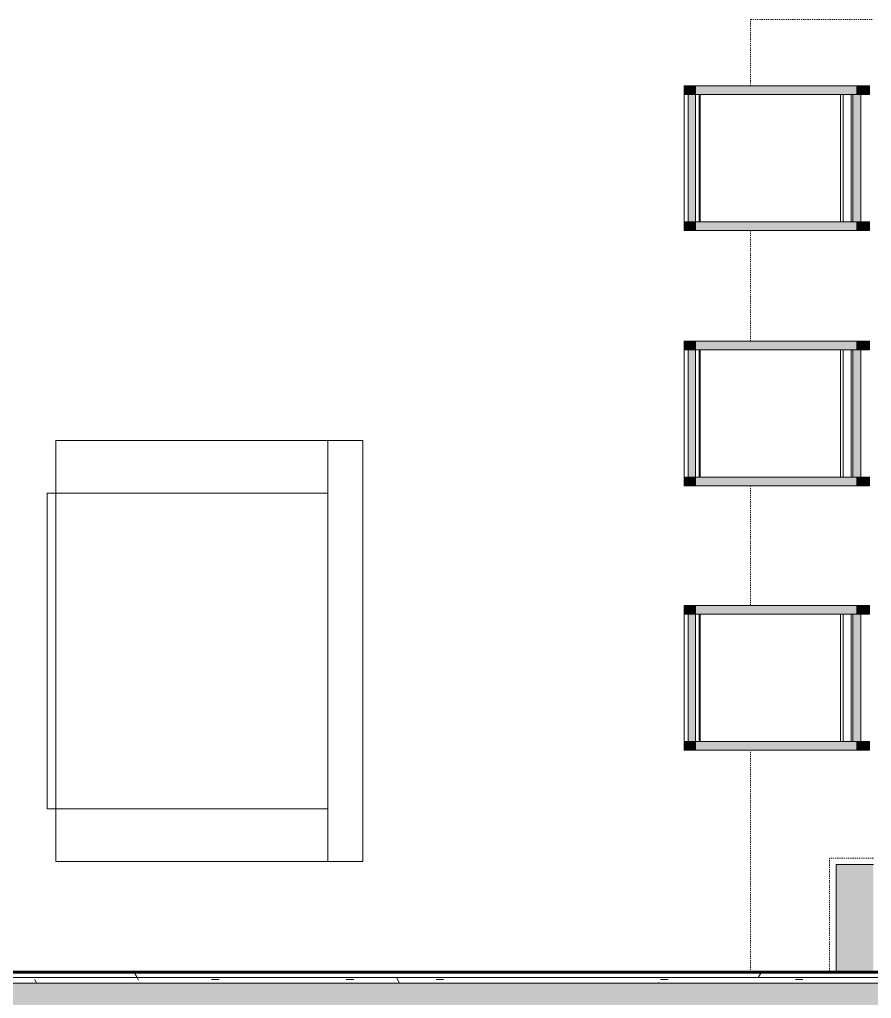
# Model space of a CAD drawing. Header units: inches. Extents: x -4169 to -1846, y 9706 to 12377.
# Drawn here: x -3708.3 to -3611.2, y 10550.2 to 10661.8 of the extents above; entities that cross this region are included whole.
import ezdxf

# ---------------------------------------------------------------- set-up
doc = ezdxf.new("R2010")
doc.units = ezdxf.units.IN
doc.header["$MEASUREMENT"] = 0
doc.linetypes.add('Dash', pattern=[0.25, 0.125, -0.125])
for name, color, linetype, lineweight in [('0-1', 7, 'Continuous', 5), ('0-2', 10, 'Continuous', 18), ('A-WALL', 113, 'Continuous', 18), ('A-WALL-PATT-4', 111, 'Continuous', 9), ('I-FURN', 30, 'Continuous', 9), ('I-FURN-1', 7, 'Continuous', 9), ('I-FURN-3', 253, 'Continuous', 9), ('I-WALL-3', 2, 'Continuous', 60), ('Q-CASE-1', 253, 'Continuous', 9), ('Q-CASE-3', 7, 'Continuous', 9), ('Q-CASE-4', 7, 'Dash', 9), ('Q-CASE-HDLN-1', 7, 'Dash', 9)]:
    doc.layers.add(name, color=color, linetype=linetype, lineweight=lineweight)
pattern_1 = [(0, (0, 0), (20.48, 5.12), [0.845, -14.515, 0.845, -14.515, -81.92]), (0, (0, 0), (20.48, 5.12), [-30.72, 0.845, -29.875, 0.845, -14.515, -35.84]), (0, (0, 0), (20.48, 5.12), [-76.8, 0.845, -9.395, 0.845, -24.755]), (120, (7.68, 2.56), (-14.67405006737632, 15.1762002695053), [0.8449999999999999, -14.515, 0.8449999999999999, -14.515, -81.91999999999999]), (120, (7.68, 2.56), (-14.67405006737632, 15.1762002695053), [-30.72, 0.8449999999999999, -29.875, 0.8449999999999999, -14.515, -35.84]), (120, (7.68, 2.56), (-14.67405006737632, 15.1762002695053), [-76.79999999999998, 0.8449999999999999, -9.394999999999998, 0.8449999999999999, -24.755]), (240, (10.24, 12.8), (-5.805949932623669, -20.2962002695053), [0.845, -14.515, 0.845, -14.515, -81.92]), (240, (10.24, 12.8), (-5.805949932623669, -20.2962002695053), [-30.72, 0.845, -29.875, 0.845, -14.515, -35.84]), (240, (10.24, 12.8), (-5.805949932623669, -20.2962002695053), [-76.8, 0.845, -9.395, 0.845, -24.755])]

# ---------------------------------------------------------------- blocks, each defined once
blk = doc.blocks.new('Couch-Both_Arms-Generic - 2-1523460-ENLARGED RCP - 1ST FLOOR PLAN')
at = {"layer": 'I-FURN'}
for p, q in [((-17.99999999999967, 18.50000000000051), (18.00000000000052, 18.50000000000051)), ((-17.99999999999967, -13.49999999999986), (-17.99999999999967, 18.50000000000051)), ((18.00000000000052, 18.50000000000051), (18.00000000000052, -13.49999999999986)), ((-23.9999999999998, 17.50000000000034), (-17.9999999999997, 17.50000000000034)), ((-23.9999999999998, -13.50000000000004), (-23.9999999999998, 17.50000000000034)), ((-17.9999999999997, 17.50000000000034), (-17.9999999999997, -13.50000000000004)), ((18.00000000000019, 17.50000000000063), (24.00000000000029, 17.50000000000063)), ((18.00000000000019, -13.49999999999974), (18.00000000000019, 17.50000000000063)), ((24.00000000000029, 17.50000000000063), (24.00000000000029, -13.49999999999974)), ((-23.99999999999992, -13.49999999999986), (24.00000000000026, -13.49999999999986)), ((-17.9999999999997, -13.50000000000004), (-23.9999999999998, -13.50000000000004)), ((18.00000000000052, -13.49999999999986), (-17.99999999999967, -13.49999999999986)), ((24.00000000000029, -13.49999999999974), (18.00000000000019, -13.49999999999974))]:
    blk.add_line(p, q, dxfattribs=at)
at = {"layer": 'I-FURN-1'}
for p, q in [((-23.99999999999994, 17.50000000000045), (24.00000000000024, 17.50000000000045)), ((-23.99999999999994, -17.49999999999992), (-23.99999999999994, 17.50000000000045)), ((24.00000000000024, 17.50000000000045), (24.00000000000024, -17.49999999999992)), ((24.00000000000024, -17.49999999999992), (-23.99999999999994, -17.49999999999992))]:
    blk.add_line(p, q, dxfattribs=at)
blk = doc.blocks.new('OD_CW_Countertop - OD_CW_Countertop-2487816-ENLARGED RCP - 1ST FLOOR PLAN')
at = {"layer": 'Q-CASE-HDLN-1'}
for p, q in [((0.7377049180327883, -4.625000000014817), (0.7377049180327883, 19.37500000001452)), ((0.7377049180327883, 19.37500000001452), (12.9627049158312, 19.37500000001452)), ((36.96270491583137, 19.37500000001452), (109.337704916769, 19.37500000001452)), ((0.7377049180327883, -24.00000000000029), (0.7377049180327883, -10.00000000001399)), ((8.286252370815296, -24.00000000000029), (0.7377049180327829, -24.00000000000029)), ((37.40756899371062, -24.00000000000029), (24.78625237081549, -24.00000000000029)), ((67.52888561660241, -24.00000000000029), (53.9075689937108, -24.00000000000029)), ((109.337704916769, -24.00000000000029), (84.02888561660261, -24.00000000000029))]:
    blk.add_line(p, q, dxfattribs=at)
blk = doc.blocks.new('Bar_Stool_6722_1_ - Bar_Stool_6722_1_-1372833-ENLARGED RCP - 1ST FLOOR PLAN')
at = {"layer": 'I-FURN-3'}
for points in [[(1.364242052659392e-11, -0.4601229641036752), (1.364242052659392e-11, -0.7499999999960777), (1.000000000016484, -0.7499999999962482), (1.000000000016484, 6.394884621840867e-12), (1.364242052659392e-11, 6.565414878423291e-12)], [(15.50000000001353, -0.7499999999959924), (16.50000000001364, -0.749999999996163), (16.50000000001364, 3.751665644813294e-12), (15.50000000001387, 3.922195901395718e-12), (15.50000000001353, -0.4601229641063184)], [(1.330136001342907e-11, -0.7536100654678535), (1.330136001342907e-11, -1.298536159841224), (1.000000000016143, -1.298536159841394), (1.000000000016484, -0.7499999999962482), (1.364242052659392e-11, -0.7499999999960777)], [(1.000000000016143, -0.7499999999962703), (1.000000000016143, -1.304888085042386), (15.50000000001319, -1.298536159841739), (15.50000000001319, -0.4601229641063405), (1.000000000016143, -0.4601229641038678)], [(15.50000000001353, -0.7499999999959924), (15.50000000001353, -1.298536159841735), (16.50000000001637, -1.298536159841906), (16.50000000001466, -0.749999999996163), (16.00000000001375, -0.7499999999960777)], [(1.261923898709938e-11, -4.021378437721882), (9.890754881780593e-12, -19.69211219364594), (1.000000000012733, -19.69211219364611), (1.000000000016143, -1.298536159841394), (1.330136001342907e-11, -1.298536159841224), (1.296029950026423e-11, -1.827458305807899)], [(15.50000000001284, -1.827458305810542), (15.50000000000978, -19.69211219364594), (16.50000000001296, -19.69211219364611), (16.50000000001637, -1.298536159841906), (15.50000000001319, -1.298536159841735)], [(1.296029950026423e-11, -20.13541346417466), (1.000000000013074, -20.13541346417483), (1.000000000012733, -19.69211219364611), (1.261923898709938e-11, -19.69211219364594), (1.261923898709938e-11, -19.88640119694228)], [(1.000000000012733, -19.69211219364614), (1.000000000012733, -20.13541346417488), (15.50000000001319, -20.13541346417735), (15.50000000001012, -19.22321022609085), (1.000000000013074, -19.22321022608837)], [(15.50000000001319, -19.69836062243404), (15.50000000001353, -20.1354134641773), (16.5000000000133, -20.13541346417747), (16.50000000001296, -19.69211219364611), (15.50000000001319, -19.69211219364594)], [(1.296029950026423e-11, -20.13541346417466), (1.261923898709938e-11, -21.13291096116509), (1.000000000012733, -21.13291096116526), (1.000000000013074, -20.13541346417483)], [(15.50000000001319, -21.13291096116501), (16.50000000001296, -21.13291096116518), (16.5000000000133, -20.13541346417747), (15.50000000001353, -20.1354134641773)]]:
    blk.add_hatch(color=256, dxfattribs=at).paths.add_polyline_path(points, flags=0)
at = {"layer": 'I-FURN-1'}
for p, q in [((3.318718997531667e-13, 1.665334536903466e-15), (3.318718997531671e-13, -0.7499999999999996)), ((3.319011732116905e-13, 1.665334536903466e-15), (1.000000000000332, 1.665334536903516e-15)), ((1.000000000000332, -0.7499999999999996), (1.000000000000332, 1.665334536903516e-15)), ((3.318718997531671e-13, -0.7499999999999996), (4.04039835783168e-13, -1.298536159845804)), ((1.000000000000332, -0.7499999999999996), (3.319011732116905e-13, -0.7499999999999996)), ((15.50000000000042, -1.178476897108185e-13), (1.000000000000798, -1.178476897108192e-13)), ((15.50000000000061, -0.4601229641100834), (1.000000000000417, -0.4601229641100834)), ((1.000000000000404, -1.298536159845803), (1.000000000000332, -0.7499999999999996)), ((15.50000000000092, -4.662936703459925e-15), (15.50000000000092, -0.7500000000000059)), ((15.50000000000092, -4.662936703459925e-15), (16.50000000000092, -4.662936703459876e-15)), ((15.50000000000092, -0.7500000000000059), (15.50000000000099, -1.298536159845811)), ((16.50000000000092, -0.7500000000000059), (15.50000000000092, -0.7500000000000059)), ((16.50000000000092, -0.7500000000000059), (16.50000000000092, -4.662936703459876e-15)), ((16.50000000000099, -1.298536159845811), (16.50000000000092, -0.7500000000000059)), ((4.040398357831679e-13, -1.298536159845807), (4.040398357831671e-13, -19.69211219364976)), ((1.000000000000404, -1.298536159845807), (4.040101586610943e-13, -1.298536159845807)), ((1.000000000000404, -19.69211219364976), (1.000000000000404, -1.298536159845807)), ((1.000000000000417, -1.304888085046203), (15.50000000000061, -1.304888085046203)), ((15.50000000000034, -1.730309294641425), (1.000000000000732, -1.730309294641425)), ((15.50000000000033, -1.827458305814601), (1.000000000000716, -1.827458305814601)), ((15.5000000000004, -1.298536159845756), (15.5000000000004, -19.69211219364971)), ((16.5000000000004, -1.298536159845756), (15.5000000000004, -1.298536159845756)), ((16.5000000000004, -19.69211219364971), (16.5000000000004, -1.298536159845756)), ((15.49999999999992, -17.8274583058146), (1.000000000000716, -17.8274583058146)), ((15.49999999999988, -18.13222635073972), (1.000000000000681, -18.13222635073972)), ((1.000000000000404, -19.69211219364976), (4.040101586610943e-13, -19.69211219364976)), ((2.908928261697277e-13, -19.69211219364968), (2.046696145896474e-13, -20.13541346417873)), ((15.50000000000029, -19.06560329092438), (1.000000000000681, -19.06560329092438)), ((15.50000000000068, -19.22321022609465), (1.000000000000399, -19.22321022609465)), ((1.000000000000157, -20.13541346417874), (1.000000000000241, -19.6921121936498)), ((15.50000000000052, -19.69211219364978), (15.50000000000044, -20.13541346417873)), ((16.5000000000004, -19.69211219364971), (15.5000000000004, -19.69211219364971)), ((16.50000000000038, -20.13541346417874), (16.50000000000047, -19.69211219364968)), ((-6.669664820435627e-14, -20.13541346417871), (-8.476552793013069e-14, -21.13291096116883)), ((1.000000000000204, -20.13541346417875), (2.046696145896476e-13, -20.13541346417873)), ((1.854350006880167e-13, -21.13291096116885), (1.000000000000201, -21.13291096116886)), ((1.000000000000399, -20.13541346417864), (15.50000000000068, -20.13541346417864)), ((1.000000000000154, -21.13291096116886), (1.000000000000157, -20.13541346417874)), ((15.50000000000017, -20.13541346417871), (15.50000000000016, -21.13291096116884)), ((16.50000000000044, -20.13541346417875), (15.50000000000044, -20.13541346417873)), ((15.50000000000042, -21.13291096116885), (16.50000000000044, -21.13291096116886)), ((16.50000000000038, -21.13291096116886), (16.50000000000038, -20.13541346417874))]:
    blk.add_line(p, q, dxfattribs=at)
blk = doc.blocks.new('300 Series Wall Hung Cabinet_301 - 12_-V23-ENLARGED RCP - 1ST FLOOR PLAN')
at = {"layer": 'Q-CASE-1'}
h = blk.add_hatch(color=256, dxfattribs=at)
h.paths.add_polyline_path([(-5.249999999990449, -12.43750000003268), (-4.374999999812188, -12.43750000003251), (-4.374999999814917, -0.1875000007211724), (-5.249999999993178, -0.187500000721343), (-5.249999999991473, -7.455006449558709)], flags=0)
h.paths.add_polyline_path([(1.000000000191107, -0.1875000007199787), (1.000000000193836, -12.43750000003661), (5.250000000012277, -12.43750000003558), (5.250000000009549, -0.1875000007189555)], flags=0)
at = {"layer": 'Q-CASE-3'}
for p, q in [((-5.250000000000161, -12.4375000000391), (-5.250000000000162, -0.1875000000001705)), ((5.249999999999917, -0.1875000000001705), (5.249999999999917, -12.4375000000391)), ((-4.37499999981699, -12.4375000000391), (-5.250000000000161, -12.4375000000391)), ((5.249999999999917, -12.4375000000391), (1.000000000183574, -12.4375000000391))]:
    blk.add_line(p, q, dxfattribs=at)
at = {"layer": 'Q-CASE-4'}
for p, q in [((-5.999999999999787, -0.1875000000001704), (-5.999999999999787, -13.18750000003934)), ((6.000000000000202, -13.18750000003934), (6.000000000000202, -0.1875000000001705)), ((-5.999999999999787, -13.18750000003934), (-4.374999999816881, -13.18750000003934)), ((1.000000000183691, -13.18750000003934), (6.000000000000202, -13.18750000003934))]:
    blk.add_line(p, q, dxfattribs=at)
blk = doc.blocks.new('CTR - 1st Phase - Unit Layouts_rvt-1-ENLARGED RCP - 1ST FLOOR PLAN')
at = {"layer": '0-2'}
for name, p, rotation in [('OD_CW_Countertop - OD_CW_Countertop-2487816-ENLARGED RCP - 1ST FLOOR PLAN', (-3600.923736691566, 10662.52710102638), 270.0000000000172), ('Bar_Stool_6722_1_ - Bar_Stool_6722_1_-1372833-ENLARGED RCP - 1ST FLOOR PLAN', (-3632.513221233213, 10637.74084865557), 89.99999999992465), ('Bar_Stool_6722_1_ - Bar_Stool_6722_1_-1372833-ENLARGED RCP - 1ST FLOOR PLAN', (-3632.513221233252, 10608.61953203267), 89.99999999992465), ('Couch-Both_Arms-Generic - 2-1523460-ENLARGED RCP - 1ST FLOOR PLAN', (-3686.630933190396, 10589.79453158622), 90.00000000003648), ('Bar_Stool_6722_1_ - Bar_Stool_6722_1_-1372833-ENLARGED RCP - 1ST FLOOR PLAN', (-3632.513221233291, 10578.49821540978), 89.99999999992465), ('300 Series Wall Hung Cabinet_301 - 12_-V23-ENLARGED RCP - 1ST FLOOR PLAN', (-3609.923736691266, 10553.00189610972), 180)]:
    blk.add_blockref(name, p, dxfattribs=dict(at, rotation=rotation))

msp = doc.modelspace()

# ---------------------------------------------------------------- hatches: boundary and pattern name
at = {"layer": 'A-WALL-PATT-4'}
h = msp.add_hatch(dxfattribs=at)
h.set_pattern_fill('FP_1', color=256, style=0, pattern_type=2)
h.set_pattern_definition(pattern_1)
h.paths.add_polyline_path([(-3666.779782812098, 10552.56439611052), (-3610.298736691406, 10552.56439611052), (-3610.298736691406, 10553.18939611052), (-3822.723736679692, 10553.18939611053), (-3822.723736679692, 10552.56439611052), (-3669.130933190385, 10552.56439611052)], flags=0)
h.paths.add_polyline_path([(-3487.923736679712, 10552.56439611052), (-3487.923736679712, 10553.18939611052), (-3605.548736691404, 10553.18939611052), (-3605.548736691404, 10552.56439611052), (-3491.851026675512, 10552.56439611052)], flags=0)
h = msp.add_hatch(dxfattribs=at)
h.set_pattern_fill('FP_1', color=256, style=0, pattern_type=2)
h.set_pattern_definition(pattern_1)
h.paths.add_polyline_path([(-3565.481878687552, 10551.93939611052), (-3487.298736679712, 10551.93939611053), (-3487.298736679712, 10552.56439611052), (-3822.723736679692, 10552.56439611052), (-3822.723736679692, 10551.93939611053), (-3573.973377915582, 10551.93939611053)], flags=0)
h = msp.add_hatch(dxfattribs=at)
h.set_pattern_fill('FP_12', color=256, style=0, pattern_type=2)
h.set_pattern_definition([(161.57, (0.32, 0.32), (-2.560496184573631, -0.0005373861552858683), [0, -18.214, 2.022, 0]), (18.43, (-0.32, 0.32), (-2.560496184573631, 0.0005373861552860904), [0, -18.214, 2.022, 0]), (108.43, (0.32, 0.32), (1.279220909290681, -6.400876726295667), [6.069999999999999, -14.166]), (71.57, (-0.32, 0.32), (1.279220909290681, 6.400876726295667), [6.07, -14.166])])
h.paths.add_polyline_path([(-3575.63585605075, 10548.43939611052), (-3486.673736679712, 10548.43939611052), (-3486.673736679712, 10551.93939611053), (-3822.723736679692, 10551.93939611053), (-3822.723736679692, 10548.43939611053), (-3592.427793939494, 10548.43939611052)], flags=0)

# ---------------------------------------------------------------- linework, layer by layer
at = {"layer": 'A-WALL'}
for p, q in [((-3822.723736679688, 10552.56439611051), (-3487.298736679708, 10552.56439611051)), ((-3822.723736679688, 10551.93939611051), (-3486.673736679708, 10551.93939611051))]:
    msp.add_line(p, q, dxfattribs=at)
at = {"layer": 'I-WALL-3'}
msp.add_line((-3822.723736679688, 10553.18939611051), (-3487.923736679708, 10553.18939611051), dxfattribs=at)

# ---------------------------------------------------------------- block references
at = {"layer": '0-1'}
msp.add_blockref('CTR - 1st Phase - Unit Layouts_rvt-1-ENLARGED RCP - 1ST FLOOR PLAN', (0, 0), dxfattribs=at)

doc.saveas('drawing.dxf')
